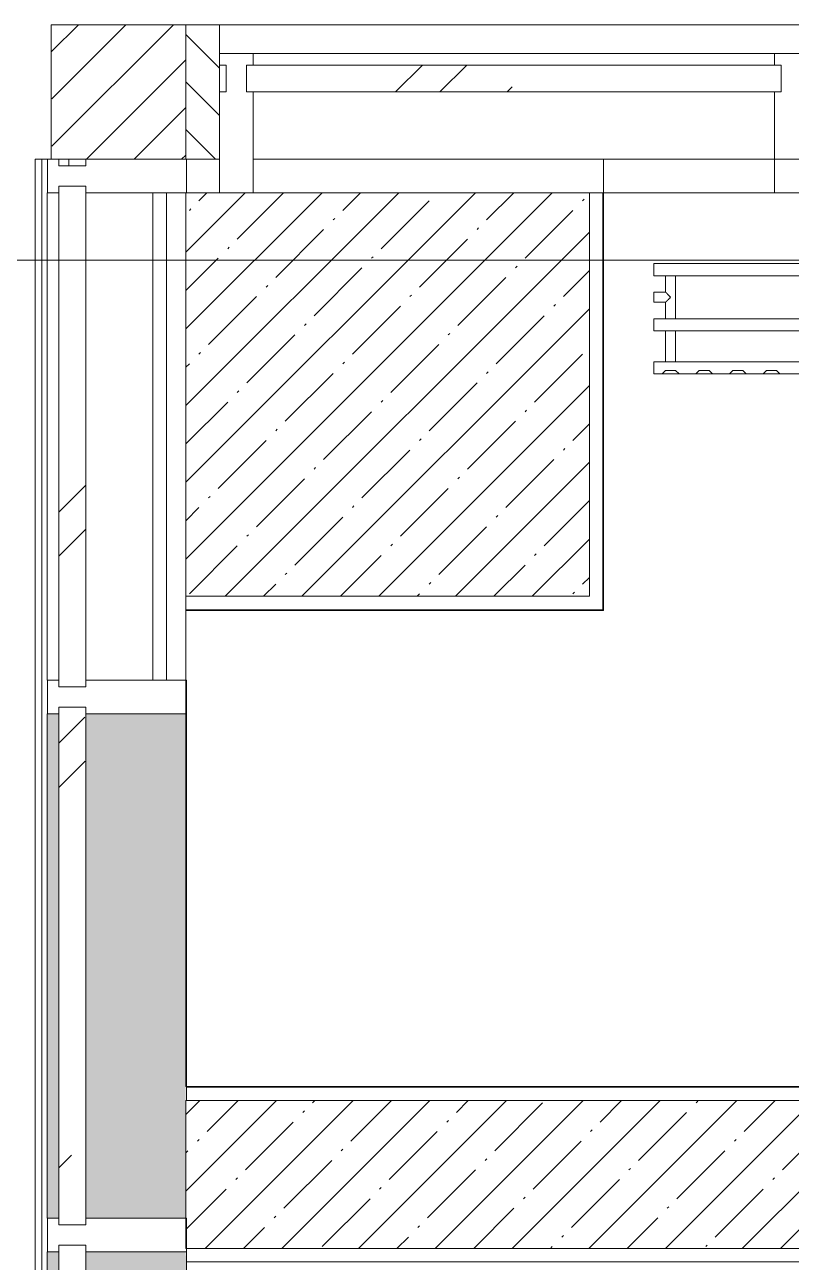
# Model space of a CAD drawing. Header units: millimetres. Extents: x -4029 to 232974, y -8553 to 104777.
# Drawn here: x 3821 to 4960, y 25510 to 27350 of the extents above; entities that cross this region are included whole.
import ezdxf

# ---------------------------------------------------------------- set-up
doc = ezdxf.new("R2010")
doc.units = ezdxf.units.MM
doc.linetypes.add('200_ШТРИХ__ш1_п0_6_', pattern=[160, 100, -60])
doc.linetypes.add('Осевая', pattern=[3175, 635, -476.25, 1587.5, -476.25])
for name, color, linetype, lineweight in [('A-AREA-BNDY', 7, 'Continuous', 9), ('A-DETL-MBND-1', 7, '200_ШТРИХ__ш1_п0_6_', 9), ('A-GLAZ-CURT', 7, 'Continuous', 9), ('A-GLAZ-CWMG', 7, 'Continuous', 9), ('A-WALL', 7, 'Continuous', 9), ('I-WALL', 7, 'Continuous', 9), ('S-COLS', 7, 'Continuous', 9), ('Оси-2', 7, 'Осевая', 9)]:
    doc.layers.add(name, color=color, linetype=linetype, lineweight=lineweight)
for name, color, linetype, lineweight, true_color in [('A-FLOR-1', 7, 'Continuous', 9, 0xaaaaaa), ('A-GLAZ-CWMG-1', 7, 'Continuous', 9, 0x383e42), ('M-EQPM-1', 7, 'Continuous', 9, 0xaaaaaa)]:
    doc.layers.add(name, color=color, linetype=linetype, lineweight=lineweight, true_color=true_color)

# ---------------------------------------------------------------- blocks, each defined once
blk = doc.blocks.new('Системная панель - Стекло - 40мм-23999081-План монтажа стен и перегородок 1 этажа в осях 1-12')
at = {"layer": 'A-GLAZ-CURT'}
h = blk.add_hatch(dxfattribs=at)
h.set_pattern_fill('FP_15', color=256, style=0, pattern_type=2)
h.set_pattern_definition([(135, (26637.62, -3971.1), (-282.843, -282.843), [200, -600]), (135, (26737.62, -4171.1), (-282.843, -282.843), [600, -200]), (135, (26837.62, -3771.1), (-282.843, -282.843), [200, -600])])
h.paths.add_polyline_path([(372.5, 15), (372.5, 40), (-372.5, 38.9), (-372.5, 0), (372.5, 0)])
for p, q in [((372.5, 40), (-372.5, 40)), ((-372.5, 40), (-372.5, 0)), ((372.5, 0), (372.5, 40)), ((-372.5, 0), (372.5, 0))]:
    blk.add_line(p, q, dxfattribs=at)
blk = doc.blocks.new('Прямоугольный импост - Импост структурный с накладкой - 160мм-22858573-План монтажа стен и перегородок 1 этажа в осях 1-12')
at = {"layer": 'A-GLAZ-CWMG'}
for p, q in [((3854.1, 26375.1), (3854.1, 27100.1)), ((4011.1, 26375.1), (4011.1, 27100.1))]:
    blk.add_line(p, q, dxfattribs=at)
blk = doc.blocks.new('Прямоугольный импост - Импост структурный с накладкой - 190мм-22862231-План монтажа стен и перегородок 1 этажа в осях 1-12')
at = {"layer": 'A-GLAZ-CWMG'}
for p, q in [((0, 17), (-50, 17)), ((-50, 17), (-50, 0)), ((-50, 0), (-40, 0)), ((-40, 0), (-40, -40)), ((-10, -40), (-10, 0)), ((-10, 0), (-0.1, 0)), ((0, 11.1), (0, 17)), ((-40, -40), (-50, -40)), ((-50, -40), (-50, -190)), ((-0.1, -40), (-10, -40)), ((-50, -190), (0, -190))]:
    blk.add_line(p, q, dxfattribs=at)
blk = doc.blocks.new('Системная панель - Стекло - 40мм-22856066-План монтажа стен и перегородок 1 этажа в осях 1-12')
at = {"layer": 'A-GLAZ-CURT'}
h = blk.add_hatch(dxfattribs=at)
h.set_pattern_fill('FP_23', color=256, style=0, pattern_type=2)
h.set_pattern_definition([(45, (-4647.5, -27190), (-282.843, 282.843), [200, -600]), (45, (-4847.5, -27290), (-282.843, 282.843), [600, -200]), (45, (-4447.5, -27390), (-282.843, 282.843), [200, -600])])
h.paths.add_polyline_path([(-252, -40), (397.5, -40), (397.5, 0), (-397.5, 0), (-397.5, -40), (-387.5, -40)])
for p, q in [((397.5, 0), (-397.5, 0)), ((-397.5, 0), (-397.5, -40)), ((397.5, -40), (397.5, 0)), ((-397.5, -40), (397.5, -40))]:
    blk.add_line(p, q, dxfattribs=at)
blk = doc.blocks.new('Прямоугольный импост - Импост структурный с накладкой - 160мм-22794257-План монтажа стен и перегородок 1 этажа в осях 1-12')
at = {"layer": 'A-GLAZ-CWMG'}
for p, q in [((4935, 27307), (4160, 27307)), ((4935, 27150), (4160, 27150))]:
    blk.add_line(p, q, dxfattribs=at)
blk = doc.blocks.new('Прямоугольный импост - Импост структурный с накладкой - 190мм-20153675-План монтажа стен и перегородок 1 этажа в осях 1-12')
at = {"layer": 'A-GLAZ-CWMG'}
for p, q in [((-50, 190), (-50, 40)), ((0, 40), (0, 190)), ((-50, 40), (-40, 40)), ((-40, 40), (-40, 0)), ((-10, 0), (-10, 40)), ((-10, 40), (0, 40)), ((-40, 0), (-50, 0)), ((-50, 0), (-50, -17)), ((0, 0), (-10, 0)), ((0, -17), (0, 0)), ((-50, -17), (0, -17))]:
    blk.add_line(p, q, dxfattribs=at)
blk = doc.blocks.new('Системная панель - Стекло - 40мм-V22-План монтажа стен и перегородок 1 этажа в осях 1-12')
at = {"layer": 'A-GLAZ-CURT'}
for p, q in [((385, 40), (-385, 40)), ((-385, 40), (-385, 0)), ((385, 0), (385, 40)), ((-385, 0), (385, 0))]:
    blk.add_line(p, q, dxfattribs=at)
blk = doc.blocks.new('Прямоугольный импост - Импост структурный с накладкой - 190мм-23186010-План монтажа стен и перегородок 1 этажа в осях 1-12')
at = {"layer": 'A-GLAZ-CWMG-1'}
for points in [[(3861.1, 23175.1), (3871.1, 23175.1), (3871.1, 23925.1), (3854.1, 23925.1), (3854.1, 23175.1)], [(3911.1, 23175.1), (4061.1, 23175.1), (4060, 23925.1), (3911.1, 23925.1), (3911.1, 23312.8)]]:
    blk.add_hatch(color=256, dxfattribs=at).paths.add_polyline_path(points)
at = {"layer": 'A-GLAZ-CWMG'}
for p, q in [((3854.1, 23175.1), (3854.1, 23925.1)), ((4061.1, 23175.1), (4061.1, 23925.1))]:
    blk.add_line(p, q, dxfattribs=at)
blk = doc.blocks.new('Прямоугольный импост - Импост структурный с накладкой - 190мм-22862219-План монтажа стен и перегородок 1 этажа в осях 1-12')
at = {"layer": 'A-GLAZ-CWMG'}
for p, q in [((-25, 0), (-25, 17)), ((-25, 17), (25, 17)), ((-15, 0), (-25, 0)), ((-15, -40), (-15, 0)), ((25, 0), (15, 0)), ((15, 0), (15, -40)), ((25, 17), (25, 0)), ((-25, -190), (-25, -40)), ((-25, -40), (-15, -40)), ((15, -40), (25, -40)), ((25, -40), (25, -190)), ((25, -190), (-25, -190))]:
    blk.add_line(p, q, dxfattribs=at)
blk = doc.blocks.new('Прямоугольный импост - Импост структурный с накладкой - 190мм-20153693-План монтажа стен и перегородок 1 этажа в осях 1-12')
at = {"layer": 'A-GLAZ-CWMG'}
for p, q in [((-25, 40), (-25, 190)), ((-25, 190), (25, 190)), ((25, 190), (25, 40)), ((-15, 40), (-25, 40)), ((-15, 0), (-15, 40)), ((15, 40), (15, 0)), ((25, 40), (15, 40)), ((-25, -17), (-25, 0)), ((-25, 0), (-15, 0)), ((15, 0), (25, 0)), ((25, 0), (25, -17)), ((25, -17), (-25, -17))]:
    blk.add_line(p, q, dxfattribs=at)
blk = doc.blocks.new('BSC_Колонна _Прямоугольная - 200х200-22401950-План монтажа стен и перегородок 1 этажа в осях 1-12')
at = {"layer": 'S-COLS'}
h = blk.add_hatch(dxfattribs=at)
h.set_pattern_fill('FP_65', color=256, style=0, pattern_type=2)
h.set_pattern_definition([(45, (-3960, -27250), (-35.35534, 35.35534), [])])
h.paths.add_polyline_path([(46.1, -100), (100, -100), (100, 100), (-100, 100), (-98.9, -100), (-48.9, -100)])
for p, q in [((100, 100), (-100, 100)), ((-100, 100), (-100, -100)), ((100, -100), (100, 100)), ((-100, -100), (100, -100))]:
    blk.add_line(p, q, dxfattribs=at)
blk = doc.blocks.new('Системная панель - Стекло - 40мм-V40-План монтажа стен и перегородок 1 этажа в осях 1-12')
at = {"layer": 'A-GLAZ-CURT'}
h = blk.add_hatch(dxfattribs=at)
h.set_pattern_fill('FP_67', color=256, style=0, pattern_type=2)
h.set_pattern_definition([(135, (25850.12, -3971.1), (-282.843, -282.843), [200, -600]), (135, (25950.12, -4171.1), (-282.843, -282.843), [600, -200]), (135, (26050.12, -3771.1), (-282.843, -282.843), [200, -600])])
h.paths.add_polyline_path([(385, 15), (385, 40), (-385, 38.9), (-385, 0), (385, 0)])
for p, q in [((385, 40), (-385, 40)), ((-385, 40), (-385, 0)), ((385, 0), (385, 40)), ((-385, 0), (385, 0))]:
    blk.add_line(p, q, dxfattribs=at)
blk = doc.blocks.new('Прямоугольный импост - Импост структурный с накладкой - 190мм-V41-План монтажа стен и перегородок 1 этажа в осях 1-12')
at = {"layer": 'A-GLAZ-CWMG-1'}
for points in [[(3861.1, 25575.1), (3871.1, 25575.1), (3871.1, 26325.1), (3854.1, 26325.1), (3854.1, 25575.1)], [(4045.8, 25575.1), (4060, 25575.1), (4060, 26325.1), (3911.1, 26325.1), (3911.1, 25575.1), (4031.1, 25575.1)]]:
    blk.add_hatch(color=256, dxfattribs=at).paths.add_polyline_path(points)
at = {"layer": 'A-GLAZ-CWMG'}
for p, q in [((3854.1, 25575.1), (3854.1, 26325.1)), ((4061.1, 25749.9), (4061.1, 26325.1))]:
    blk.add_line(p, q, dxfattribs=at)
blk = doc.blocks.new('BSC_Колонна _Прямоугольная - 600х600-V44-План монтажа стен и перегородок 1 этажа в осях 1-12')
at = {"layer": 'S-COLS'}
h = blk.add_hatch(dxfattribs=at)
h.set_pattern_fill('FP_72', color=256, style=0, pattern_type=2)
h.set_pattern_definition([(45, (-4360, -26800), (-57.02463, 57.02463), []), (45, (-4302.975, -26800), (-57.02463, 57.02463), [100.806, -20.161, 3.353, -16.808])])
h.paths.add_polyline_path([(271.8, -300), (300, -300), (300, 300), (-300, 300), (-300, -300), (-64.5, -300)])
for p, q in [((300, 300), (-300, 300)), ((-300, 300), (-300, -300)), ((300, -300), (300, 300)), ((-300, -300), (300, -300))]:
    blk.add_line(p, q, dxfattribs=at)
blk = doc.blocks.new('Прямоугольный импост - Импост структурный с накладкой - 170мм-23186685-План монтажа стен и перегородок 1 этажа в осях 1-12')
at = {"layer": 'A-GLAZ-CWMG'}
for p, q in [((3836.1, 27150.1), (3846.1, 27150.1)), ((3836.1, 20672.1), (3836.1, 27150.1)), ((3846.1, 27150.1), (3854.1, 27150.1)), ((3846.1, 20672.1), (3846.1, 27150.1)), ((3886.1, 27140.1), (3886.1, 27150))]:
    blk.add_line(p, q, dxfattribs=at)
blk = doc.blocks.new('Прямоугольный импост - Импост структурный с накладкой - 170мм-23186686-План монтажа стен и перегородок 1 этажа в осях 1-12')
at = {"layer": 'A-GLAZ-CWMG'}
blk.add_line((4031.1, 27100.1), (4031.1, 26375.1), dxfattribs=at)
blk = doc.blocks.new('radiator_prado_classic_z_tip_30_po exemplyaru - Classic Z Тип 30-500-V75-План монтажа стен и перегородок 1 этажа в осях 1-12')
at = {"layer": 'M-EQPM-1'}
for p, q in [((1800, 228), (0, 228)), ((1587.5, 228), (1612.5, 228)), ((1612.5, 228), (1637.5, 228)), ((1637.5, 228), (1612.5, 228)), ((1612.5, 228), (1637.5, 228)), ((1612.5, 228), (1617.5, 223)), ((1612.5, 228), (1617.5, 223)), ((1632.5, 223), (1617.5, 223)), ((1617.5, 223), (1632.5, 223)), ((1632.5, 223), (1637.5, 228)), ((1637.5, 228), (1632.5, 223)), ((1637.5, 228), (1662.5, 228)), ((1662.5, 228), (1687.5, 228)), ((1687.5, 228), (1662.5, 228)), ((1662.5, 228), (1687.5, 228)), ((1662.5, 228), (1667.5, 223)), ((1662.5, 228), (1667.5, 223)), ((1682.5, 223), (1667.5, 223)), ((1667.5, 223), (1682.5, 223)), ((1682.5, 223), (1687.5, 228)), ((1687.5, 228), (1682.5, 223)), ((1687.5, 228), (1712.5, 228)), ((1712.5, 228), (1737.5, 228)), ((1737.5, 228), (1712.5, 228)), ((1712.5, 228), (1737.5, 228)), ((1712.5, 228), (1717.5, 223)), ((1712.5, 228), (1717.5, 223)), ((1732.5, 223), (1717.5, 223)), ((1717.5, 223), (1732.5, 223)), ((1732.5, 223), (1737.5, 228)), ((1737.5, 228), (1732.5, 223)), ((1737.5, 228), (1762.5, 228)), ((1762.5, 228), (1787.5, 228)), ((1787.5, 228), (1762.5, 228)), ((1762.5, 228), (1787.5, 228)), ((1762.5, 228), (1767.5, 223)), ((1762.5, 228), (1767.5, 223)), ((1782.5, 223), (1767.5, 223)), ((1767.5, 223), (1782.5, 223)), ((1782.5, 223), (1787.5, 228)), ((1787.5, 228), (1782.5, 223)), ((1787.5, 228), (1800, 228)), ((1800, 210), (1800, 228)), ((1800, 228), (1800, 210)), ((0, 210), (1800, 210)), ((1767.5, 210), (32.5, 210)), ((1767.5, 210), (1767.5, 164)), ((1767.5, 210), (1767.5, 164)), ((1775, 210), (1767.5, 210)), ((1767.5, 210), (1782.5, 210)), ((1782.5, 210), (1767.5, 210)), ((1767.5, 210), (1767.8, 210)), ((1767.8, 210), (1782.5, 210)), ((1781.5, 210), (1768.5, 210)), ((1778.7, 210), (1775, 210)), ((1780.3, 210), (1778.7, 210)), ((1781.5, 210), (1780.3, 210)), ((1782.5, 210), (1781.5, 210)), ((1782.5, 164), (1782.5, 210)), ((1782.5, 164), (1782.5, 210)), ((1800, 210), (1782.5, 210)), ((1800, 164), (0, 164)), ((32.5, 164), (1767.5, 164)), ((1775, 164), (1767.5, 164)), ((1767.5, 164), (1782.5, 164)), ((1776.9, 164), (1767.5, 164)), ((1767.5, 164), (1768.5, 164)), ((1768.5, 164), (1782.5, 164)), ((1768.5, 164), (1781.5, 164)), ((1782.5, 164), (1775, 164)), ((1782.5, 164), (1776.9, 164)), ((1782.5, 164), (1800, 164)), ((1800, 146), (1800, 164)), ((1800, 164), (1800, 146)), ((0, 146), (1800, 146)), ((1767.5, 146), (32.5, 146)), ((1767.5, 146), (1767.5, 82)), ((1767.5, 146), (1767.5, 82)), ((1767.5, 146), (1782.5, 146)), ((1782.5, 146), (1767.5, 146)), ((1767.5, 146), (1767.8, 146)), ((1782.5, 146), (1767.5, 146)), ((1767.8, 146), (1782.5, 146)), ((1781.5, 146), (1768.5, 146)), ((1782.5, 121.5), (1782.5, 146)), ((1782.5, 121.5), (1782.5, 146)), ((1800, 146), (1782.5, 146)), ((1800, 121.5), (1782.5, 121.5)), ((1800, 121.5), (1782.5, 121.5)), ((1800, 121.5), (1800, 106.5)), ((1800, 121.2), (1800, 121.5)), ((1800, 121.5), (1800, 121.2)), ((1800, 121.2), (1800, 121.5)), ((1800, 106.8), (1800, 121.2)), ((1800, 121.2), (1800, 106.8)), ((1800, 108.7), (1800, 121.2)), ((1782.5, 82), (1782.5, 106.5)), ((1782.5, 106.5), (1800, 106.5)), ((1782.5, 82), (1782.5, 106.5)), ((1782.5, 106.5), (1800, 106.5)), ((1800, 106.8), (1800, 108.7)), ((1800, 106.5), (1800, 106.8)), ((1800, 106.8), (1800, 106.5)), ((1800, 106.5), (1800, 106.8)), ((1800, 82), (0, 82)), ((32.5, 82), (1767.5, 82)), ((1782.5, 82), (1767.5, 82)), ((1767.5, 82), (1782.5, 82)), ((1782.5, 82), (1767.5, 82)), ((1767.5, 82), (1771.2, 82)), ((1768.5, 82), (1781.5, 82)), ((1771.2, 82), (1782.5, 82)), ((1782.5, 82), (1800, 82)), ((1800, 64), (1800, 82)), ((1800, 82), (1800, 64)), ((1800, 64), (0, 64)), ((0, 64), (1800, 64))]:
    blk.add_line(p, q, dxfattribs=at)
for points, knots in [([(1775, 114), (1775.5, 114.5), (1776.4, 115.4), (1777.6, 116.6), (1778.4, 117.4), (1778.9, 117.9), (1779.2, 118.2), (1779.5, 118.5), (1779.8, 118.8), (1780.1, 119.2), (1780.4, 119.4), (1780.7, 119.7), (1781, 120), (1781.3, 120.3), (1781.5, 120.5), (1781.7, 120.7), (1781.9, 120.9), (1782.1, 121.1), (1782.2, 121.2), (1782.3, 121.3), (1782.5, 121.5), (1782.5, 121.5), (1782.5, 121.5)], [0, 0, 0, 0, 0.142857, 0.285714, 0.357143, 0.392857, 0.428571, 0.464286, 0.5, 0.535714, 0.571429, 0.607143, 0.642857, 0.678571, 0.714286, 0.75, 0.785714, 0.821429, 0.857143, 0.892857, 0.928571, 1, 1, 1, 1]), ([(1782.5, 106.5), (1782.5, 106.5), (1782.5, 106.5), (1782.3, 106.7), (1782.2, 106.8), (1782.1, 106.9), (1781.9, 107.1), (1781.7, 107.3), (1781.5, 107.5), (1781.3, 107.7), (1781, 108), (1780.7, 108.3), (1780.4, 108.6), (1780.1, 108.8), (1779.7, 109.3), (1779.3, 109.7), (1778.9, 110.1), (1778.4, 110.6), (1777.6, 111.4), (1776.4, 112.6), (1775.5, 113.5), (1775, 114)], [0, 0, 0, 0, 0.071429, 0.107143, 0.142857, 0.178571, 0.214286, 0.25, 0.285714, 0.321429, 0.357143, 0.392857, 0.428571, 0.464286, 0.5, 0.571429, 0.607143, 0.642857, 0.714286, 0.857143, 1, 1, 1, 1]), ([(1776.4, 115.4), (1776.9, 115.9), (1777.6, 116.6), (1778.4, 117.4), (1778.9, 117.9), (1779.2, 118.2), (1779.5, 118.5), (1779.8, 118.8), (1780.1, 119.2), (1780.4, 119.4), (1780.7, 119.7), (1781, 120), (1781.3, 120.3), (1781.5, 120.5), (1781.7, 120.7), (1781.9, 120.9), (1782.1, 121.1), (1782.2, 121.2), (1782.2, 121.2)], [0.1428571, 0.1428571, 0.1428571, 0.1428571, 0.2857143, 0.3571429, 0.3928571, 0.4285714, 0.4642857, 0.5, 0.5357143, 0.5714286, 0.6071429, 0.6428571, 0.6785714, 0.7142857, 0.75, 0.7857143, 0.8214286, 0.8571429, 0.8571429, 0.8571429, 0.8571429]), ([(1780.4, 119.4), (1780.3, 119.3), (1780.1, 119.2), (1779.7, 118.7), (1779.3, 118.3), (1778.9, 117.9), (1778.4, 117.4), (1777.6, 116.6), (1776.9, 115.9), (1776.4, 115.4)], [0.4285714, 0.4285714, 0.4285714, 0.4285714, 0.4642857, 0.5, 0.5714286, 0.6071429, 0.6428571, 0.7142857, 0.8571429, 0.8571429, 0.8571429, 0.8571429]), ([(1780.4, 119.4), (1780.3, 119.3), (1780.1, 119.2), (1779.7, 118.7), (1779.3, 118.3), (1778.9, 117.9), (1778.4, 117.4), (1777.6, 116.6), (1776.9, 115.9), (1776.4, 115.4)], [0.4285714, 0.4285714, 0.4285714, 0.4285714, 0.4642857, 0.5, 0.5714286, 0.6071429, 0.6428571, 0.7142857, 0.8571429, 0.8571429, 0.8571429, 0.8571429]), ([(1777.9, 111.1), (1778.1, 110.9), (1778.4, 110.6), (1778.9, 110.1), (1779.2, 109.8), (1779.5, 109.5), (1779.8, 109.2), (1780.1, 108.8), (1780.4, 108.6), (1780.7, 108.3), (1781, 108), (1781.3, 107.7), (1781.5, 107.5), (1781.7, 107.3), (1781.9, 107.1), (1782.1, 106.9), (1782.2, 106.8), (1782.2, 106.8)], [0.2857143, 0.2857143, 0.2857143, 0.2857143, 0.3571429, 0.3928571, 0.4285714, 0.4642857, 0.5, 0.5357143, 0.5714286, 0.6071429, 0.6428571, 0.6785714, 0.7142857, 0.75, 0.7857143, 0.8214286, 0.8571429, 0.8571429, 0.8571429, 0.8571429]), ([(1777.9, 111.1), (1778.1, 110.9), (1778.4, 110.6), (1778.9, 110.1), (1779.2, 109.8), (1779.5, 109.5), (1779.8, 109.2), (1780.1, 108.8), (1780.4, 108.6), (1780.7, 108.3), (1781, 108), (1781.3, 107.7), (1781.5, 107.5), (1781.7, 107.3), (1781.9, 107.1), (1782.1, 106.9), (1782.2, 106.8), (1782.2, 106.8)], [0.2857143, 0.2857143, 0.2857143, 0.2857143, 0.3571429, 0.3928571, 0.4285714, 0.4642857, 0.5, 0.5357143, 0.5714286, 0.6071429, 0.6428571, 0.6785714, 0.7142857, 0.75, 0.7857143, 0.8214286, 0.8571429, 0.8571429, 0.8571429, 0.8571429]), ([(1782.2, 106.8), (1782.2, 106.8), (1782.1, 106.9), (1781.9, 107.1), (1781.7, 107.3), (1781.5, 107.5), (1781.3, 107.7), (1781, 108), (1780.7, 108.3), (1780.4, 108.6), (1780.1, 108.8), (1779.7, 109.3), (1779.3, 109.7), (1778.9, 110.1), (1778.4, 110.6), (1778.1, 110.9), (1777.9, 111.1)], [0.1428571, 0.1428571, 0.1428571, 0.1428571, 0.1785714, 0.2142857, 0.25, 0.2857143, 0.3214286, 0.3571429, 0.3928571, 0.4285714, 0.4642857, 0.5, 0.5714286, 0.6071429, 0.6428571, 0.7142857, 0.7142857, 0.7142857, 0.7142857]), ([(1782.5, 121.5), (1782.5, 121.5), (1782.5, 121.5), (1782.3, 121.3), (1782.3, 121.3), (1782.2, 121.2)], [0, 0, 0, 0, 0.0714286, 0.1071429, 0.1428571, 0.1428571, 0.1428571, 0.1428571]), ([(1782.5, 121.5), (1782.5, 121.5), (1782.5, 121.5), (1782.3, 121.3), (1782.3, 121.3), (1782.2, 121.2)], [0, 0, 0, 0, 0.0714286, 0.1071429, 0.1428571, 0.1428571, 0.1428571, 0.1428571]), ([(1782.2, 121.2), (1782.3, 121.3), (1782.3, 121.3), (1782.5, 121.5), (1782.5, 121.5), (1782.5, 121.5)], [0.8571429, 0.8571429, 0.8571429, 0.8571429, 0.8928571, 0.9285714, 1, 1, 1, 1]), ([(1782.2, 106.8), (1782.3, 106.7), (1782.3, 106.7), (1782.5, 106.5), (1782.5, 106.5), (1782.5, 106.5)], [0.8571429, 0.8571429, 0.8571429, 0.8571429, 0.8928571, 0.9285714, 1, 1, 1, 1]), ([(1782.2, 106.8), (1782.3, 106.7), (1782.3, 106.7), (1782.5, 106.5), (1782.5, 106.5), (1782.5, 106.5)], [0.8571429, 0.8571429, 0.8571429, 0.8571429, 0.8928571, 0.9285714, 1, 1, 1, 1]), ([(1782.5, 106.5), (1782.5, 106.5), (1782.5, 106.5), (1782.3, 106.7), (1782.3, 106.7), (1782.2, 106.8)], [0, 0, 0, 0, 0.0714286, 0.1071429, 0.1428571, 0.1428571, 0.1428571, 0.1428571])]:
    blk.add_open_spline(points, degree=3, knots=knots, dxfattribs=at)
for points in [[(1776.4, 115.4), (1776, 115), (1775.5, 114.5), (1775, 114)], [(1776.4, 115.4), (1776, 115), (1775.5, 114.5), (1775, 114)], [(1775, 114), (1775.5, 114.5), (1776, 115), (1776.4, 115.4)], [(1775, 114), (1775.5, 113.5), (1776.4, 112.6), (1777.4, 111.6), (1777.9, 111.1)], [(1775, 114), (1775.5, 113.5), (1776.4, 112.6), (1777.4, 111.6), (1777.9, 111.1)], [(1777.9, 111.1), (1777.4, 111.6), (1776.4, 112.6), (1775.5, 113.5), (1775, 114)], [(1782.2, 121.2), (1782.2, 121.2), (1782.1, 121.1), (1781.9, 120.9), (1781.7, 120.7), (1781.5, 120.5), (1781.3, 120.3), (1781, 120), (1780.7, 119.7), (1780.5, 119.5), (1780.4, 119.4)], [(1781.5, 120.5), (1781.4, 120.4), (1781.3, 120.3), (1781, 120), (1780.7, 119.7), (1780.5, 119.5), (1780.4, 119.4)], [(1782.2, 121.2), (1782.2, 121.2), (1782.1, 121.1), (1781.9, 120.9), (1781.7, 120.7), (1781.6, 120.6), (1781.5, 120.5)]]:
    blk.add_open_spline(points, degree=3, dxfattribs=at)

msp = doc.modelspace()

# ---------------------------------------------------------------- hatches: boundary and pattern name
at = {"layer": 'A-WALL'}
h = msp.add_hatch(dxfattribs=at)
h.set_pattern_fill('FP_31', color=256, style=0, pattern_type=2)
h.set_pattern_definition([(135, (0, 0), (-35.35534, -35.35534), [])])
h.paths.add_polyline_path([(13460.2565, 27150), (13710, 27150), (13710, 27350), (13460.2565, 27350), (13460.2565, 27250)])
h.paths.add_polyline_path([(4060.4665, 27150), (4110, 27150), (4110, 27350), (4060, 27350), (4060, 27150)])
at = {"layer": 'I-WALL'}
h = msp.add_hatch(dxfattribs=at)
h.set_pattern_fill('FP_1', color=256, style=0, pattern_type=2)
h.set_pattern_definition([(45, (0, 0), (-57.02463, 57.02463), []), (45, (57.025, 0), (-57.02463, 57.02463), [100.806, -20.161, 3.353, -16.808])])
h.paths.add_polyline_path([(6380, 25530), (9710, 25530), (9710, 25750), (4060, 25750), (4060, 25530), (6313.4391, 25530)])

# ---------------------------------------------------------------- linework, layer by layer
at = {"layer": 'A-AREA-BNDY', "flags": 128}
msp.add_lwpolyline([(13460.2565, 27150), (9731, 27150), (9731, 26479), (9089, 26479), (9089, 27150), (4681, 27150), (4681, 26479), (4060, 26479), (4060, 25771), (9731, 25771), (9731, 24299), (9131, 24299), (9131, 22221), (9731, 22221), (9731, 20749.5), (9952.5856, 20632.6554)], dxfattribs=at)
at = {"layer": 'A-DETL-MBND-1'}
for p, q in [((4060, 27099.9999), (4031.1204, 27099.9999)), ((4060, 26500), (4060, 26375.0474))]:
    msp.add_line(p, q, dxfattribs=at)
at = {"layer": 'A-FLOR-1'}
for p, q in [((4935, 27100), (4660, 27100)), ((4680, 27100), (4680, 26480)), ((4680, 26480), (4060, 26480)), ((4060, 26480), (4060, 26375.0474)), ((4061.1204, 25770), (9710, 25770)), ((6280, 25510), (4061.1204, 25510))]:
    msp.add_line(p, q, dxfattribs=at)
at = {"layer": 'A-WALL'}
for p, q in [((4060, 27350), (17810.2566, 27350)), ((4110, 27150), (4110, 27350)), ((4060, 27150), (4110, 27150))]:
    msp.add_line(p, q, dxfattribs=at)
at = {"layer": 'I-WALL'}
for p, q in [((9710, 25750), (4060, 25750)), ((4060, 25750), (4060, 25530)), ((4060, 25530), (6300, 25530))]:
    msp.add_line(p, q, dxfattribs=at)
at = {"layer": 'Оси-2'}
msp.add_line((-728.7494, 26999.9998), (31290.4735, 26999.9998), dxfattribs=at)

# ---------------------------------------------------------------- block references
at = {"layer": 'A-GLAZ-CURT'}
msp.add_blockref('Системная панель - Стекло - 40мм-22856066-План монтажа стен и перегородок 1 этажа в осях 1-12', (4547.5, 27290), dxfattribs=at)
at = {"layer": 'A-GLAZ-CURT', "rotation": 269.9999999999999}
for name, p in [('Системная панель - Стекло - 40мм-23999081-План монтажа стен и перегородок 1 этажа в осях 1-12', (3871.1204, 26737.6221)), ('Системная панель - Стекло - 40мм-V40-План монтажа стен и перегородок 1 этажа в осях 1-12', (3871.1204, 25950.1221)), ('Системная панель - Стекло - 40мм-V22-План монтажа стен и перегородок 1 этажа в осях 1-12', (3871.1204, 25150.1221))]:
    msp.add_blockref(name, p, dxfattribs=at)
at = {"layer": 'A-GLAZ-CWMG'}
for name, p, rotation in [('Прямоугольный импост - Импост структурный с накладкой - 190мм-20153675-План монтажа стен и перегородок 1 этажа в осях 1-12', (4110, 27290), 180), ('Прямоугольный импост - Импост структурный с накладкой - 190мм-22862231-План монтажа стен и перегородок 1 этажа в осях 1-12', (3871.1204, 27150.1221), 89.99999999999991)]:
    msp.add_blockref(name, p, dxfattribs=dict(at, rotation=rotation))
for name, p in [('Прямоугольный импост - Импост структурный с накладкой - 160мм-22794257-План монтажа стен и перегородок 1 этажа в осях 1-12', (0, 0)), ('Прямоугольный импост - Импост структурный с накладкой - 170мм-23186685-План монтажа стен и перегородок 1 этажа в осях 1-12', (0, 0)), ('Прямоугольный импост - Импост структурный с накладкой - 160мм-22858573-План монтажа стен и перегородок 1 этажа в осях 1-12', (0, 0)), ('Прямоугольный импост - Импост структурный с накладкой - 170мм-23186686-План монтажа стен и перегородок 1 этажа в осях 1-12', (0, 0)), ('Прямоугольный импост - Импост структурный с накладкой - 190мм-V41-План монтажа стен и перегородок 1 этажа в осях 1-12', (0, 0)), ('Прямоугольный импост - Импост структурный с накладкой - 190мм-23186010-План монтажа стен и перегородок 1 этажа в осях 1-12', (0, 1600))]:
    msp.add_blockref(name, p, dxfattribs=at)
at = {"layer": 'A-GLAZ-CWMG', "extrusion": (0, 0, -1)}
for name, p, rotation in [('Прямоугольный импост - Импост структурный с накладкой - 190мм-20153693-План монтажа стен и перегородок 1 этажа в осях 1-12', (-4960, 27290), 180), ('Прямоугольный импост - Импост структурный с накладкой - 190мм-22862219-План монтажа стен и перегородок 1 этажа в осях 1-12', (-3871.1204, 26350.1221), 270.0000000000001), ('Прямоугольный импост - Импост структурный с накладкой - 190мм-22862219-План монтажа стен и перегородок 1 этажа в осях 1-12', (-3871.1204, 25550.1221), 270.0000000000001)]:
    msp.add_blockref(name, p, dxfattribs=dict(at, rotation=rotation))
at = {"layer": 'M-EQPM-1', "rotation": 180}
msp.add_blockref('radiator_prado_classic_z_tip_30_po exemplyaru - Classic Z Тип 30-500-V75-План монтажа стен и перегородок 1 этажа в осях 1-12', (6555.6794, 27058.7909), dxfattribs=at)
at = {"layer": 'S-COLS'}
for name, p in [('BSC_Колонна _Прямоугольная - 200х200-22401950-План монтажа стен и перегородок 1 этажа в осях 1-12', (3960, 27250)), ('BSC_Колонна _Прямоугольная - 600х600-V44-План монтажа стен и перегородок 1 этажа в осях 1-12', (4360, 26800))]:
    msp.add_blockref(name, p, dxfattribs=at)

doc.saveas('drawing.dxf')
